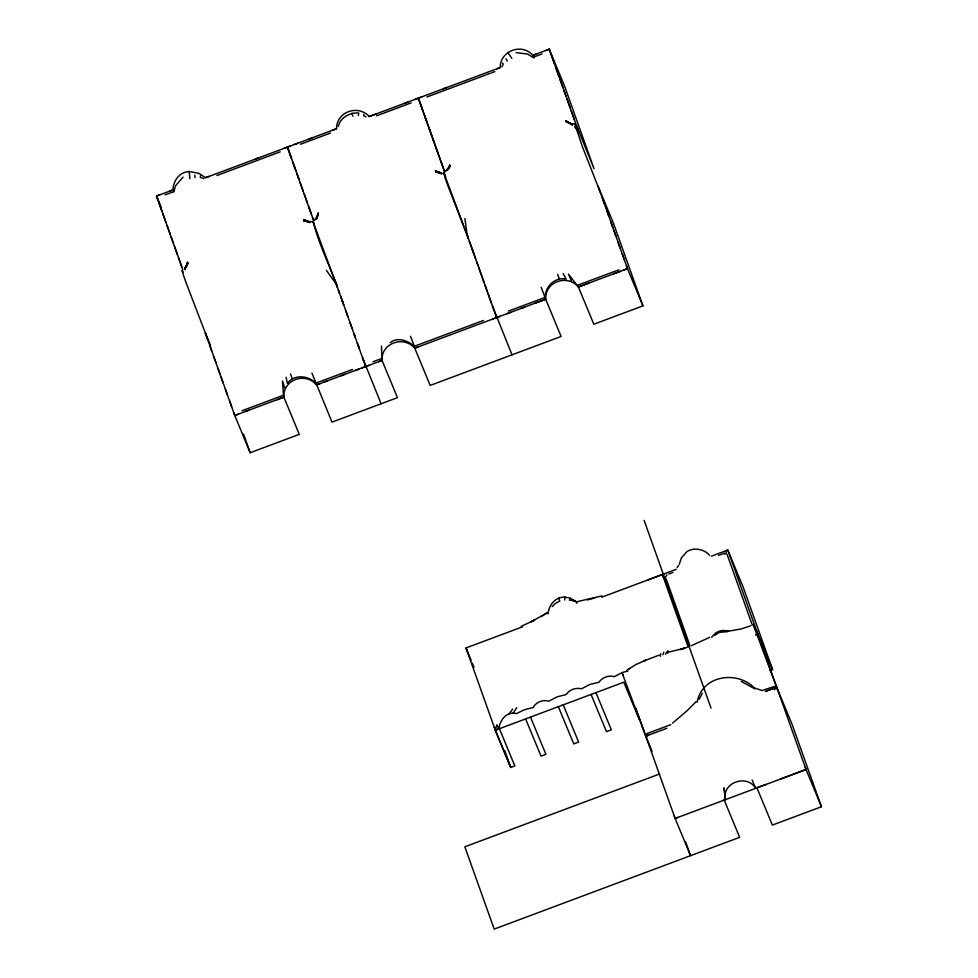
<?xml version="1.0" encoding="UTF-8"?>
<svg xmlns="http://www.w3.org/2000/svg" width="978" height="978" viewBox="0 0 978 978"><rect width="100%" height="100%" fill="white"/><g stroke="black" fill="none" stroke-linecap="round" stroke-linejoin="round"><path stroke-width="1.47" d="M209.194 176.358L205.624 177.678L198.668 173.277L189.17 171.517L189.891 178.754M200.429 175.979L200.38 177.434L204.06 178.607M311.933 373.095L332.007 422.129L397.459 397.655L382.043 360.43L381.481 346.078M496.628 68.888L500.186 67.543C500.088 50.758 521.934 42.702 532.9 55.306L533.01 57.457M667.668 653.145L667.803 650.81L665.468 654.233M564.709 599.991L565.003 597.106L570.333 598.279L575.174 600.834L576.922 603.279M363.779 114.499L363.633 115.734L366.041 116.798M660.358 656.397L660.712 653.597M358.376 115.49L358.743 113.045C350.234 112.079 340.063 117.629 338.339 126.443M378.767 361.652L382.043 360.417C380.968 342.948 403.828 335.295 414.758 348.18L418.327 346.86M183.253 272.128L182.018 270.503L183.461 275.197A16.956 0.66 68.9 0 0 186.761 284.464L205.417 333.168L234.769 415.491L250.185 452.716L299.28 434.366L283.864 397.141C282.813 379.525 305.601 371.762 316.579 384.892L320.099 383.584M541.213 287.373L545.687 299.231L414.77 348.192L430.186 385.418L561.103 336.469L545.687 299.244C544.648 281.64 567.423 273.852 578.401 286.994L593.829 324.231L642.925 305.882L613.585 223.583L598.169 186.358L627.497 268.657L642.925 305.882M548.071 613.903C548.695 605.027 555.565 596.653 565.003 597.106M333.033 130.05L336.542 128.729C336.493 111.614 357.924 104.267 369.268 116.492L376.286 113.888M186.639 266.334L187.617 262.006L185.087 269.708M317.043 218.497L318.388 212.825L316.652 217.96M679.294 564.257L681.409 557.9L686.752 551.788A9.059 5.012 -19.6 0 1 693.646 549.208C699.453 548.707 706.006 550.773 709.612 555.492M448.743 168.827L449.88 164.842L447.997 169.879L449.953 165.416L446.701 170.734L450.247 166.162L443.853 172.617L444.073 173.497L468.303 238.241L448.303 186.725A17.201 1.65 66.8 0 1 445.014 177.519L443.926 173.057M494.318 727.4L495.333 730.236L498.817 728.916C499.709 720.15 506.763 711.006 516.482 713.61L524.379 709.759L533.096 707.546C536.054 702.07 542.912 699.404 548.841 701.165L557.154 696.825L566.189 694.551C569.428 689.624 575.749 687.363 581.433 688.805L589.795 684.478L598.976 682.228C602.265 677.289 608.658 675.101 614.343 676.617L622.644 672.363L627.839 671.067M697.192 702.094C701.996 675.077 737.84 669.93 754.979 688.646M662.95 654.759L663.879 652.179M723.5 800.359L725.468 799.454C721.691 782.51 746.972 773.745 755.566 788.195L766.19 784.393M186.162 266.97L187.776 262.862L184.683 268.803L187.898 263.424L184.818 268.119M316.322 219.194L318.449 213.84L314.647 220.209M699.172 699.197L702.265 693.365M570.333 598.279L569.428 600.211L575.174 600.834L573.793 601.323M501.897 66.822L503.218 64.206L502.545 63.02M572.277 124.988L565.7 120.636L572.631 124.805L565.785 121.529L571.934 124.01L570.944 123.741L574.722 123.668L582.216 146.174L600.26 192.226M665.541 577.142L666.923 574.722M513.034 713.231L516.763 707.717M509.147 713.818L512.619 709.074M677.131 567.521L678.573 565.577M313.327 221.749C317.96 242.153 329.757 266.028 337.483 287.006M711.642 637.228L715.419 633.243A8.778 4.853 -19.6 0 1 722.876 630.455L728.488 630.932M724.796 554.306L726.422 552.472M774.368 689.808L776.703 687.216L753.194 624.551L757.547 633.475L755.481 635.113M696.287 701.507L686.947 710.847L672.546 723.133M183.02 177.152L175.6 185.734L173.766 191.786M552.142 606.666L555.443 603.45L559.795 601.054L558.719 598.047M352.532 369.415L315.686 383.18C308.29 375.246 294.219 374.195 287.324 383.315L286.089 377.251M714.392 635.407L719.429 632.363L727.571 631.641M627.02 670.199L635.59 664.698L645.835 660.223L643.524 661.079M627.387 669.93L629.624 668.377M646.629 738.512L645.297 734.784L647.46 733.39L670.835 724.649M541.176 616.592L547.521 612.631L531.274 621.702L534.77 620.003L521.262 626.311M709.71 637.314L691.678 645.553M390.161 342.606C397.899 336.652 407.777 340.625 414.366 346.273L414.758 348.18M750.933 625.651L741.471 628.878L729.062 631.091M643.744 660.994L659.086 655.138M159.817 194.818L156.553 196.052L157.592 198.974M169.634 191.15L172.91 189.915C173.302 180.722 179.341 172.03 189.17 171.517M283.901 148.424L290.955 145.783M414.855 99.463L421.921 96.822M284.745 387.887L282.52 381.029L283.461 395.222L242.031 410.736M283.461 395.222L283.864 397.129L276.847 399.757M362.178 367.85L368.95 365.32M493.034 318.926L500.1 316.285M545.687 299.231L535.162 303.168M623.988 269.965L627.485 268.644L626.446 265.71M648.634 735.101L645.798 736.165L652.069 751.324M182.837 269.818L156.541 196.04L172.91 189.928L174.292 191.443L165.086 194.891M205.637 177.69L336.542 128.741M369.268 116.504L500.186 67.555M534.049 58.081L532.912 55.318L549.281 49.206L564.697 86.431L594.025 168.717L576.507 125.612M216.884 175.527L280.197 151.847M485.614 75.049L426.909 96.993M486.763 74.609L490.21 73.326M542.02 53.961L532.814 57.396L527.704 54.083L516.091 52.616M491.372 72.898L494.819 71.602M382.141 358.339L372.936 361.787M508.45 311.114L545.284 297.336C544.99 286.407 555.186 276.75 566.176 279.06L563.12 273.669M233.73 412.557L234.781 415.479L283.864 397.141M316.591 384.904L382.043 360.43M571.335 280.735L568.438 274.121L578.401 286.994L627.497 268.657M613.475 273.889L620.492 271.273M522.423 626.849L465.993 647.949L467.007 650.786M601.702 597.203L676.238 569.343M711.446 556.176L727.815 550.052L743.231 587.277L772.571 669.575L769.845 670.59M648.328 579.771L664.343 573.793M668.903 573.988L672.876 572.497M471.127 660.358L465.993 647.949L495.32 730.248L510.748 767.473L514.831 765.945L499.416 728.72M666.825 728.292L645.798 736.153L648.133 735.285M765.798 691.287L776.703 687.216L792.119 724.441L821.459 806.728L772.363 825.09L756.948 787.865M659.783 773.916L464.843 846.801L494.183 929.1L739.637 837.327L724.221 800.102M635.761 708.023L675.126 818.452L806.043 769.503L821.459 806.728M255.441 159.072L258.999 157.739M294.464 144.475L297.972 143.167M308.498 139.231L311.994 137.922M404.342 103.399L407.85 102.079M443.266 88.839L446.824 87.507M300.601 144.218L330.527 133.032M376.567 115.807L411.102 102.91M483.438 320.466L414.366 346.273L410.491 336.31M618.952 269.806L577.509 285.283M341.139 375.723L344.635 374.415M355.161 370.479L358.669 369.171M507.105 313.657L510.614 312.349M521.14 308.412L524.636 307.104M588.927 283.07L578.401 286.994M245.282 411.555L248.791 410.247M323.596 382.276L327.104 380.968M725.835 550.797L727.815 550.064L806.043 769.503L780.42 779.075M718.488 555.443L724.441 553.218M761.996 690.554L776.202 685.847M765.322 691.47L776.703 687.216L777.534 689.563M674.294 816.104L675.138 818.439L677.974 817.388M532.9 55.306L536.188 54.096M546.005 50.428L549.269 49.218L550.321 52.14M234.781 415.479L238.277 414.183M687.082 647.265L680.077 649.526L684.893 648.108L682.424 648.793M601.983 595.908L576.555 601.812M594.783 597.974L587.423 599.905M682.546 648.769L668.573 652.106M326.395 270.319L336.334 284.219L337.386 287.19L313.046 221.81L303.583 221.004L309.867 221.896L303.657 220.111L309.953 222.593L303.693 219.5L308.889 222.299M441.591 172.813L435.638 172.079L441.469 172.947L435.393 171.162L442.019 173.815L435.332 170.563L440.552 173.546M761.471 690.346L754.087 687.815M741.324 681.421L754.551 688.708M574.624 127.03L578.597 131.48L549.281 49.206M507.778 52.396L511.812 58.387M506.054 58.778L507.24 60.978M623.389 675.187L622.301 673.463L645.297 734.784M313.791 223.363L312.911 221.578M444.562 174.292L445.736 176.615M578.597 131.48L574.722 123.668M498.817 728.916L496.824 724.735L495.333 730.236L623.805 682.204L639.221 719.429M752.143 780.004L755.566 788.195M756.544 630.676L772.571 669.575M464.88 218.546L467.239 235.27L468.401 238.057M512.007 354.831L492.399 305.845M675.126 818.452L690.541 855.677L685.492 841.496M595.944 692.62L611.36 729.845L606.494 731.666L591.067 694.441M563.218 704.857L578.634 742.082L573.768 743.903L558.34 706.678M530.492 717.094L545.907 754.319L541.042 756.141L525.614 718.916M381.102 403.767L362.532 357.728L363.584 360.662M472.276 663.121L473.988 667.253M495.223 729.967L510.65 767.204M156.541 196.04L161.113 207.067M210.576 345.613L205.429 333.205L207.532 339.073M557.57 274.268L559.404 279.011M444.66 171.932L418.364 98.142L431.983 136.358M495.54 314.659L496.604 317.581L467.252 235.307M288.498 150.037L287.471 147.103L291.64 158.852M662.962 576.213L662.363 574.526L663.365 577.362M364.635 363.596L365.686 366.53L336.346 284.256M554.514 63.9L551.372 55.074M558.695 75.648L555.553 66.834M562.888 87.409L559.746 78.595M566.03 96.223L563.939 90.343M570.223 107.983L567.081 99.157M574.416 119.732L571.274 110.917M604.453 203.986L602.35 198.106M608.634 215.747L606.543 209.867M612.827 227.495L610.737 221.627M615.969 236.321L613.878 230.441M620.162 248.07L618.072 242.202M624.355 259.83L622.265 253.95M727.021 554.159L752.168 624.697M666.14 578.829L690.077 646.006M644.147 520.43L711.03 708.072M662.363 574.526L688.145 646.886M420.467 104.023L422.545 109.903M424.648 115.783L426.738 121.663M428.841 127.531L429.892 130.477M430.931 133.411L444.562 171.627M436.176 148.106L438.266 153.986M473.548 252.935L469.354 241.175M472.484 249.989L475.626 258.815M476.689 261.749L477.729 264.696M485.064 285.258L487.154 291.138M488.205 294.085L491.347 302.899M504.672 750.444L510.748 767.473M292.691 161.798L295.833 170.612M296.872 173.546L298.975 179.426M300.026 182.36L303.168 191.175M304.207 194.121L307.361 202.935M308.4 205.869L311.542 214.695M312.593 217.629L313.645 220.563M340.527 296.004L342.63 301.884M287.459 147.091L313.755 220.881M341.579 298.938L343.669 304.818L342.63 301.884M345.772 310.698L347.875 316.579M349.965 322.459L352.056 328.339M357.3 343.021L359.391 348.914L358.351 345.967M243.608 434.269L250.185 452.716M171.211 237.189L173.302 243.057M209.622 344.953L211.725 350.833M213.815 356.713L215.906 362.581M218.008 368.461L220.099 374.342M221.15 377.288L223.241 383.156M225.343 389.036L227.434 394.916M229.537 400.797L231.627 406.677M158.644 201.92L161.786 210.735M162.825 213.669L165.967 222.495M167.018 225.429L170.16 234.243M174.353 246.004L177.495 254.818M178.546 257.752L181.688 266.578M805.2 767.155L806.031 769.503M484.012 282.324L478.78 267.63M433.034 139.292L434.073 142.226M441.408 162.8L442.447 165.747M289.549 152.971L290.588 155.905M293.742 164.732L294.781 167.666M297.923 176.48L298.975 179.426M309.451 208.815L310.491 211.749M757.143 632.35L757.547 633.475M418.376 98.155L419.415 101.089M290.588 374.085L292.251 378.902M352.019 113.179L352.813 116.272M725.273 793.879L723.818 787.852L725.468 799.454M194.732 175.184L195.087 177.69M339.476 293.07L338.437 290.124L339.488 293.07M355.197 337.153L354.146 334.207L355.21 337.153"/></g></svg>
